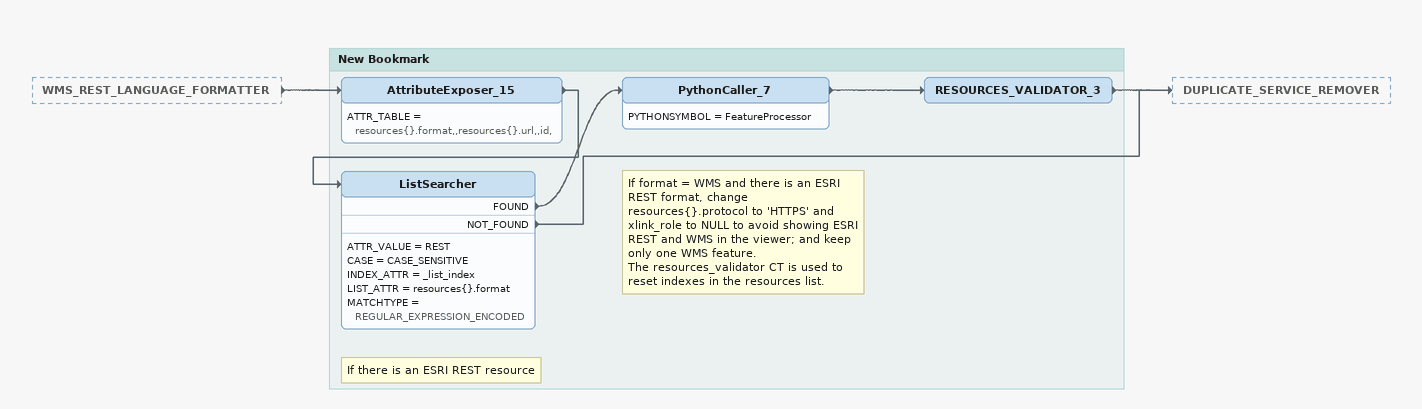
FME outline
WMS_REST_LANGUAGE_FORMATTER [outside]
    -> AttributeExposer_15

Bookmark: New Bookmark
AttributeExposer_15
    ATTR_TABLE = resources{}.format,,resources{}.url,,id,
    -> ListSearcher
Note: If there is an ESRI REST resource
ListSearcher
    ATTR_VALUE = REST
    CASE = CASE_SENSITIVE
    INDEX_ATTR = _list_index
    LIST_ATTR = resources{}.format
    MATCHTYPE = REGULAR_EXPRESSION_ENCODED
    FOUND -> PythonCaller_7
    NOT_FOUND -> DUPLICATE_SERVICE_REMOVER
Note: If format = WMS and there is an ESRI REST format, change resources{}.protocol to 'HTTPS' and xlink_role to NULL to avoid showing ESRI REST and WMS in the viewer; and keep only one WMS feature. / The resources_validator CT is used to reset indexes in the resources list.
PythonCaller_7
    PYTHONSYMBOL = FeatureProcessor
    -> RESOURCES_VALIDATOR_3
RESOURCES_VALIDATOR_3
    -> DUPLICATE_SERVICE_REMOVER
